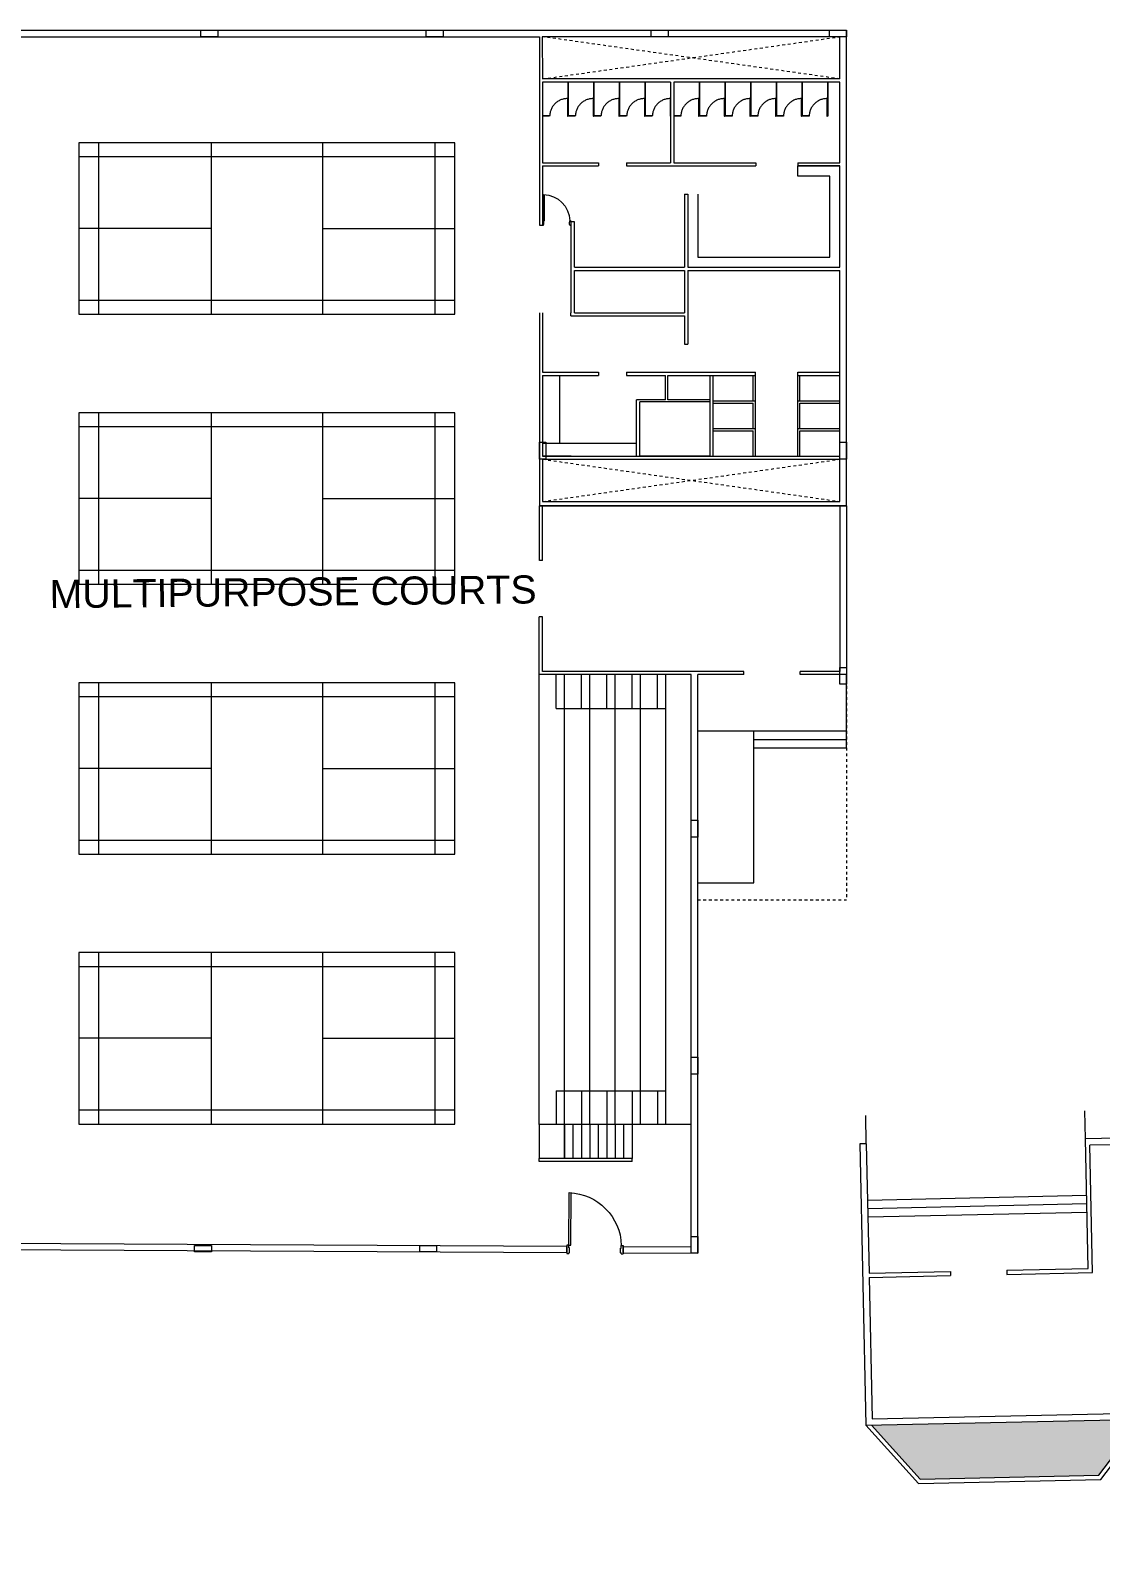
# Model space of a CAD drawing. Header units: inches. Extents: x 2 to 186, y 1 to 125.
# Drawn here: x 105.4 to 143.4, y 71.2 to 124.9 of the extents above; entities that cross this region are included whole.
import ezdxf

# ---------------------------------------------------------------- set-up
doc = ezdxf.new("R2010")
doc.units = ezdxf.units.IN
doc.header["$MEASUREMENT"] = 0
doc.linetypes.add('DASHED2', pattern=[9.525, 6.35, -3.175])
for name, color, linetype, lineweight in [('M_ABOVE', 252, 'DASHED2', 9), ('M_COL', 250, 'Continuous', 20), ('M_ELEV 2', 251, 'Continuous', 15), ('M_ROADS', 251, 'Continuous', 18), ('M_TEXT', 250, 'Continuous', 0), ('M_WALLS', 251, 'Continuous', 15)]:
    doc.layers.add(name, color=color, linetype=linetype, lineweight=lineweight)
doc.layers.add('M_FURNITURE', color=250, linetype='Continuous', lineweight=5, transparency=0.1)
doc.styles.get("Standard").update_dxf_attribs({"font": 'arial.ttf'})

msp = doc.modelspace()

# ---------------------------------------------------------------- hatches: boundary and pattern name
at = {"true_color": 0xafd9aa, "transparency": 33554572}
h = msp.add_hatch(color=9, dxfattribs=at)
h.dxf.hatch_style = 1
h.paths.add_polyline_path([(144.866, 75.571), (135.276, 75.363), (137.009, 73.445), (143.351, 73.583)])
h = msp.add_hatch(color=9, dxfattribs=at)
h.dxf.hatch_style = 1
h.paths.add_polyline_path([(139.086, 75.445), (135.276, 75.363), (137.009, 73.445), (138.149, 73.47)])

# ---------------------------------------------------------------- linework, layer by layer
at = {"layer": 'M_ABOVE', "ltscale": 0.00025}
for p, q in [((123.589, 123.183), (134.154, 124.683)), ((134.153, 123.183), (123.589, 124.683)), ((123.589, 108.174), (134.153, 109.674)), ((123.589, 109.674), (134.153, 108.174)), ((134.383, 102.024), (134.383, 94.024)), ((129.098, 94.024), (134.383, 94.024))]:
    msp.add_line(p, q, dxfattribs=at)
at = {"layer": 'M_ABOVE'}
for centre in [(124.467, 121.856), (125.379, 121.856), (126.291, 121.856), (127.203, 121.856), (128.115, 121.856), (129.13, 121.856), (130.042, 121.856), (130.954, 121.856), (131.866, 121.856), (132.778, 121.856), (133.69, 121.856)]:
    msp.add_arc(centre, 0.628, 89.8329, 180.0123, dxfattribs=at)
at = {"layer": 'M_COL'}
for points in [[(111.449, 124.682), (111.449, 124.912), (112.049, 124.912), (112.049, 124.682)], [(119.449, 124.681), (119.449, 124.911), (120.049, 124.911), (120.049, 124.681)], [(127.449, 124.682), (127.449, 124.912), (128.049, 124.912), (128.049, 124.682)], [(133.784, 124.682), (133.784, 124.912), (134.384, 124.912), (134.384, 124.682)], [(123.704, 109.681), (123.474, 109.681), (123.474, 110.281), (123.704, 110.281)], [(134.383, 109.681), (134.153, 109.681), (134.153, 110.281), (134.383, 110.281)], [(134.383, 101.681), (134.153, 101.681), (134.153, 102.281), (134.383, 102.281)], [(129.098, 96.251), (128.868, 96.251), (128.868, 96.851), (129.098, 96.851)], [(129.098, 87.831), (128.868, 87.831), (128.868, 88.431), (129.098, 88.431)], [(111.223, 81.517), (111.223, 81.747), (111.823, 81.747), (111.823, 81.517)], [(119.223, 81.516), (119.223, 81.746), (119.823, 81.746), (119.823, 81.516)], [(129.098, 81.468), (128.868, 81.468), (128.868, 82.068), (129.098, 82.068)]]:
    msp.add_lwpolyline(points, close=True, dxfattribs=at)
at = {"layer": 'M_ELEV 2'}
for p, q in [((120.474, 120.912), (107.114, 120.912)), ((107.114, 120.912), (107.114, 114.824)), ((107.814, 120.912), (107.814, 114.824)), ((111.814, 120.912), (111.814, 114.824)), ((115.774, 114.824), (115.774, 120.912)), ((119.774, 114.824), (119.774, 120.912)), ((120.474, 114.824), (120.474, 120.912)), ((120.474, 120.412), (107.114, 120.412)), ((132.653, 119.733), (132.653, 120.093)), ((111.814, 117.868), (107.114, 117.868)), ((115.774, 117.868), (120.474, 117.868)), ((107.114, 115.324), (120.474, 115.324)), ((107.114, 114.824), (120.474, 114.824)), ((107.114, 111.324), (107.113, 105.236)), ((120.474, 111.324), (107.114, 111.324)), ((107.814, 111.324), (107.813, 105.236)), ((111.814, 111.324), (111.813, 105.236)), ((115.774, 105.236), (115.774, 111.324)), ((119.774, 105.236), (119.774, 111.324)), ((120.474, 105.236), (120.474, 111.324)), ((120.474, 110.824), (107.114, 110.824)), ((111.814, 108.28), (107.114, 108.28)), ((115.774, 108.28), (120.474, 108.28)), ((107.113, 105.736), (120.474, 105.736)), ((107.113, 105.236), (120.474, 105.236)), ((120.474, 101.736), (107.113, 101.736)), ((107.113, 101.736), (107.113, 95.648)), ((107.813, 101.736), (107.813, 95.648)), ((111.813, 101.736), (111.813, 95.648)), ((115.774, 95.648), (115.774, 101.736)), ((119.774, 95.648), (119.774, 101.736)), ((120.474, 95.648), (120.474, 101.736)), ((123.468, 86.039), (123.468, 102.024)), ((124.068, 100.824), (124.068, 102.024)), ((124.368, 84.839), (124.368, 102.024)), ((124.968, 100.824), (124.968, 102.024)), ((125.268, 86.039), (125.268, 102.024)), ((125.868, 100.824), (125.868, 102.024)), ((126.168, 86.039), (126.168, 102.024)), ((126.768, 100.824), (126.768, 102.024)), ((127.068, 86.039), (127.068, 102.024)), ((127.668, 100.824), (127.668, 102.024)), ((127.968, 86.039), (127.968, 102.024)), ((130.741, 102.024), (130.741, 102.139)), ((134.383, 99.424), (134.383, 102.024)), ((120.474, 101.236), (107.113, 101.236)), ((124.068, 100.824), (127.968, 100.824)), ((129.098, 100.024), (134.383, 100.024)), ((131.098, 94.624), (131.098, 100.024)), ((131.098, 99.724), (134.383, 99.724)), ((131.098, 99.424), (134.383, 99.424)), ((111.813, 98.692), (107.113, 98.692)), ((115.774, 98.692), (120.474, 98.692)), ((107.113, 96.148), (120.474, 96.148)), ((107.113, 95.648), (120.474, 95.648)), ((129.098, 94.624), (131.098, 94.624)), ((120.474, 92.148), (107.113, 92.148)), ((107.113, 92.148), (107.113, 86.06)), ((107.813, 92.148), (107.813, 86.06)), ((111.813, 92.148), (111.813, 86.06)), ((115.774, 86.06), (115.774, 92.148)), ((119.774, 86.06), (119.774, 92.148)), ((120.474, 86.06), (120.474, 92.148)), ((120.474, 91.648), (107.113, 91.648)), ((111.813, 89.104), (107.113, 89.104)), ((115.774, 89.104), (120.474, 89.104)), ((124.068, 87.239), (127.968, 87.239)), ((124.068, 87.239), (124.068, 86.039)), ((124.968, 87.239), (124.968, 86.039)), ((125.868, 87.239), (125.868, 86.039)), ((126.768, 87.239), (126.768, 86.039)), ((127.668, 87.239), (127.668, 86.039)), ((107.113, 86.56), (120.474, 86.56)), ((107.113, 86.06), (120.474, 86.06)), ((128.868, 86.039), (123.468, 86.039)), ((123.468, 86.039), (123.468, 84.839)), ((124.368, 86.039), (124.368, 84.839)), ((124.668, 86.039), (124.668, 84.839)), ((124.968, 86.039), (124.968, 84.839)), ((125.268, 86.039), (125.268, 84.839)), ((125.568, 86.039), (125.568, 84.839)), ((125.868, 86.039), (125.868, 84.839)), ((126.168, 86.039), (126.168, 84.839)), ((126.468, 86.039), (126.468, 84.839)), ((126.768, 86.039), (126.768, 84.839)), ((135.09, 85.361), (135.068, 86.361)), ((142.877, 85.53), (142.855, 86.53)), ((126.768, 84.839), (123.468, 84.839)), ((123.468, 84.724), (123.468, 84.839)), ((126.768, 84.724), (123.468, 84.724)), ((126.768, 84.724), (126.768, 84.839)), ((135.133, 83.361), (142.92, 83.531)), ((135.14, 83.061), (142.927, 83.231)), ((135.146, 82.762), (142.933, 82.931))]:
    msp.add_line(p, q, dxfattribs=at)
msp.add_lwpolyline([(129.105, 119.093), (129.105, 116.853), (133.793, 116.853), (133.793, 119.733), (132.653, 119.733)], dxfattribs=at)
at = {"layer": 'M_FURNITURE'}
for p, q in [((124.489, 123.068), (124.489, 121.856)), ((124.501, 123.068), (124.501, 121.856)), ((125.401, 123.068), (125.401, 121.856)), ((125.413, 123.068), (125.413, 121.856)), ((126.313, 123.068), (126.313, 121.856)), ((126.325, 123.068), (126.325, 121.856)), ((127.225, 123.068), (127.225, 121.856)), ((127.237, 123.068), (127.237, 121.856)), ((129.152, 123.068), (129.152, 121.856)), ((129.164, 123.068), (129.164, 121.856)), ((130.064, 123.068), (130.064, 121.856)), ((130.076, 123.068), (130.076, 121.856)), ((130.976, 123.068), (130.976, 121.856)), ((130.988, 123.068), (130.988, 121.856)), ((131.888, 123.068), (131.888, 121.856)), ((131.9, 123.068), (131.9, 121.856)), ((132.8, 123.068), (132.8, 121.856)), ((132.812, 123.068), (132.812, 121.856)), ((133.712, 123.068), (133.712, 121.856)), ((133.724, 123.068), (133.724, 121.856)), ((124.469, 122.484), (124.467, 121.856)), ((124.481, 122.484), (124.469, 122.484)), ((124.479, 121.856), (124.481, 122.484)), ((125.381, 122.484), (125.379, 121.856)), ((125.393, 122.484), (125.381, 122.484)), ((125.391, 121.856), (125.393, 122.484)), ((126.293, 122.484), (126.291, 121.856)), ((126.305, 122.484), (126.293, 122.484)), ((126.303, 121.856), (126.305, 122.484)), ((127.205, 122.484), (127.203, 121.856)), ((127.217, 122.484), (127.205, 122.484)), ((127.215, 121.856), (127.217, 122.484)), ((128.117, 122.484), (128.115, 121.856)), ((128.129, 122.484), (128.117, 122.484)), ((128.127, 121.856), (128.129, 122.484)), ((129.132, 122.484), (129.13, 121.856)), ((129.144, 122.484), (129.132, 122.484)), ((129.142, 121.856), (129.144, 122.484)), ((130.044, 122.484), (130.042, 121.856)), ((130.056, 122.484), (130.044, 122.484)), ((130.054, 121.856), (130.056, 122.484)), ((130.956, 122.484), (130.954, 121.856)), ((130.968, 122.484), (130.956, 122.484)), ((130.966, 121.856), (130.968, 122.484)), ((131.868, 122.484), (131.866, 121.856)), ((131.88, 122.484), (131.868, 122.484)), ((131.878, 121.856), (131.88, 122.484)), ((132.78, 122.484), (132.778, 121.856)), ((132.792, 122.484), (132.78, 122.484)), ((132.79, 121.856), (132.792, 122.484)), ((133.692, 122.484), (133.69, 121.856)), ((133.704, 122.484), (133.692, 122.484)), ((133.702, 121.856), (133.704, 122.484)), ((123.839, 121.868), (123.589, 121.868)), ((123.839, 121.856), (123.589, 121.856)), ((124.751, 121.868), (124.467, 121.868)), ((124.467, 121.856), (124.479, 121.856)), ((124.489, 121.856), (124.479, 121.856)), ((124.751, 121.856), (124.489, 121.856)), ((125.663, 121.868), (125.379, 121.868)), ((125.379, 121.856), (125.391, 121.856)), ((125.401, 121.856), (125.391, 121.856)), ((125.663, 121.856), (125.401, 121.856)), ((126.575, 121.868), (126.291, 121.868)), ((126.291, 121.856), (126.303, 121.856)), ((126.313, 121.856), (126.303, 121.856)), ((126.575, 121.856), (126.313, 121.856)), ((127.487, 121.868), (127.203, 121.868)), ((127.203, 121.856), (127.215, 121.856)), ((127.225, 121.856), (127.215, 121.856)), ((127.487, 121.856), (127.225, 121.856)), ((128.115, 121.856), (128.127, 121.856)), ((128.137, 121.856), (128.127, 121.856)), ((128.502, 121.868), (128.252, 121.868)), ((128.502, 121.856), (128.252, 121.856)), ((129.414, 121.868), (129.13, 121.868)), ((129.13, 121.856), (129.142, 121.856)), ((129.152, 121.856), (129.142, 121.856)), ((129.414, 121.856), (129.152, 121.856)), ((130.326, 121.868), (130.042, 121.868)), ((130.042, 121.856), (130.054, 121.856)), ((130.326, 121.856), (130.05, 121.856)), ((130.064, 121.856), (130.054, 121.856)), ((131.238, 121.868), (130.954, 121.868)), ((130.954, 121.856), (130.966, 121.856)), ((130.976, 121.856), (130.966, 121.856)), ((131.238, 121.856), (130.976, 121.856)), ((132.15, 121.868), (131.866, 121.868)), ((131.866, 121.856), (131.878, 121.856)), ((131.888, 121.856), (131.878, 121.856)), ((132.15, 121.856), (131.888, 121.856)), ((133.062, 121.868), (132.778, 121.868)), ((132.778, 121.856), (132.79, 121.856)), ((132.8, 121.856), (132.79, 121.856)), ((133.062, 121.856), (132.8, 121.856)), ((133.69, 121.856), (133.702, 121.856)), ((133.724, 121.868), (133.702, 121.868)), ((133.712, 121.856), (133.702, 121.856)), ((133.724, 121.856), (133.712, 121.856)), ((123.661, 118.144), (123.661, 119.076)), ((123.589, 118.144), (123.589, 117.994)), ((123.623, 118.144), (123.589, 118.144)), ((123.589, 117.994), (123.623, 117.994)), ((123.623, 118.096), (123.623, 118.144)), ((123.637, 118.096), (123.623, 118.096)), ((123.623, 117.994), (123.623, 118.01)), ((123.623, 118.01), (123.637, 118.01)), ((123.637, 118.01), (123.637, 118.096)), ((124.555, 117.994), (124.589, 117.994)), ((124.596, 81.756), (124.606, 83.62)), ((124.452, 81.757), (124.451, 81.457)), ((124.52, 81.757), (124.452, 81.757)), ((124.519, 81.661), (124.52, 81.757)), ((124.451, 81.457), (124.518, 81.457)), ((124.518, 81.457), (124.518, 81.489)), ((124.518, 81.489), (124.547, 81.488)), ((124.548, 81.66), (124.519, 81.661)), ((124.547, 81.488), (124.548, 81.66)), ((126.384, 81.447), (126.451, 81.447))]:
    msp.add_line(p, q, dxfattribs=at)
for points in [[(123.623, 118.144), (123.623, 119.077, -0.396451), (124.555, 118.144, -0.396451)], [(124.52, 81.757), (124.529, 83.622, -0.396451), (126.385, 81.747, -0.396451)]]:
    msp.add_lwpolyline(points, format="xyb", dxfattribs=at)
for points in [[(123.623, 118.144), (123.661, 118.144)], [(124.555, 117.994), (124.555, 118.01), (124.541, 118.01), (124.541, 118.096), (124.555, 118.096), (124.555, 118.144), (124.589, 118.144), (124.589, 117.994)], [(124.52, 81.757), (124.596, 81.756)], [(126.384, 81.447), (126.384, 81.479), (126.355, 81.479), (126.356, 81.651), (126.385, 81.651), (126.385, 81.747), (126.452, 81.747), (126.451, 81.447)]]:
    msp.add_lwpolyline(points, dxfattribs=at)
at = {"layer": 'M_ROADS'}
for points in [[(135.077, 75.358), (136.944, 73.293), (143.427, 73.434), (145.058, 75.575)], [(135.276, 75.363), (137.009, 73.445), (143.351, 73.583), (144.866, 75.571)]]:
    msp.add_lwpolyline(points, dxfattribs=at)
at = {"layer": 'M_WALLS'}
for p, q in [((103.449, 124.912), (134.384, 124.912)), ((134.383, 108.024), (134.384, 124.798)), ((134.384, 124.798), (134.384, 124.912)), ((103.679, 124.682), (123.474, 124.682)), ((123.474, 124.682), (123.474, 117.994)), ((123.573, 124.683), (123.589, 123.183)), ((134.154, 124.683), (123.573, 124.683)), ((134.153, 123.183), (134.154, 124.683)), ((134.153, 123.183), (123.589, 123.183)), ((123.589, 123.068), (123.589, 120.208)), ((128.137, 123.068), (123.589, 123.068)), ((128.137, 123.068), (128.137, 120.208)), ((128.252, 123.068), (128.252, 120.208)), ((134.153, 123.068), (128.252, 123.068)), ((134.153, 120.208), (134.153, 123.068)), ((128.137, 121.868), (128.115, 121.868)), ((123.589, 120.208), (125.573, 120.208)), ((123.589, 120.093), (123.589, 117.994)), ((123.589, 120.093), (125.573, 120.093)), ((125.573, 120.208), (125.573, 120.093)), ((126.573, 120.208), (128.137, 120.208)), ((126.573, 120.208), (126.573, 120.093)), ((126.573, 120.093), (131.165, 120.093)), ((128.252, 120.208), (131.165, 120.208)), ((128.745, 120.093), (131.153, 120.093)), ((131.165, 120.208), (131.165, 120.093)), ((132.653, 120.208), (134.153, 120.208)), ((132.653, 120.208), (134.153, 120.208)), ((132.653, 120.208), (132.653, 120.093)), ((132.653, 120.093), (134.153, 120.093)), ((128.63, 119.093), (128.63, 116.493)), ((128.63, 119.093), (128.745, 119.093)), ((123.474, 117.994), (123.589, 117.994)), ((124.723, 118.109), (124.589, 118.109)), ((124.589, 117.994), (124.608, 117.994)), ((124.608, 114.879), (124.608, 117.994)), ((124.723, 116.493), (124.723, 118.109)), ((124.723, 116.493), (128.63, 116.493)), ((124.723, 114.879), (124.723, 116.378)), ((124.723, 116.378), (128.63, 116.378)), ((128.63, 116.378), (128.63, 114.879)), ((128.745, 116.378), (128.745, 113.764)), ((128.745, 116.378), (134.153, 116.378)), ((134.153, 109.789), (134.153, 116.378)), ((123.474, 114.879), (123.474, 108.024)), ((123.589, 114.879), (123.589, 112.764)), ((124.589, 114.879), (124.608, 114.879)), ((124.589, 114.764), (124.589, 114.879)), ((124.589, 114.764), (128.63, 114.764)), ((124.723, 114.879), (128.63, 114.879)), ((128.63, 114.764), (128.63, 113.764)), ((128.63, 113.764), (128.745, 113.764)), ((123.589, 112.764), (125.573, 112.764)), ((123.589, 112.649), (125.573, 112.649)), ((123.589, 112.649), (123.589, 109.789)), ((124.189, 112.649), (124.189, 110.239)), ((125.573, 112.764), (125.573, 112.649)), ((126.573, 112.764), (131.153, 112.764)), ((126.573, 112.764), (126.573, 112.649)), ((126.573, 112.649), (127.958, 112.649)), ((126.923, 112.764), (127.038, 112.764)), ((126.923, 112.649), (127.038, 112.649)), ((127.958, 111.789), (127.958, 112.649)), ((128.038, 112.649), (131.153, 112.649)), ((128.038, 111.789), (128.038, 112.649)), ((129.538, 109.789), (129.538, 112.649)), ((129.653, 109.789), (129.653, 112.649)), ((131.073, 111.749), (131.073, 112.649)), ((131.153, 109.789), (131.153, 112.764)), ((132.653, 112.764), (134.153, 112.764)), ((132.653, 109.789), (132.653, 112.764)), ((132.653, 112.649), (134.153, 112.649)), ((132.733, 111.749), (132.733, 112.649)), ((126.923, 109.789), (126.923, 111.789)), ((127.958, 111.789), (126.923, 111.789)), ((127.038, 109.789), (127.038, 111.709)), ((129.538, 111.709), (127.038, 111.709)), ((129.538, 111.789), (128.038, 111.789)), ((129.653, 111.749), (131.153, 111.749)), ((129.653, 111.669), (131.073, 111.669)), ((131.073, 110.769), (131.073, 111.669)), ((132.653, 111.749), (134.153, 111.749)), ((132.733, 111.669), (134.153, 111.669)), ((132.733, 110.769), (132.733, 111.669)), ((129.653, 110.769), (131.153, 110.769)), ((132.653, 110.769), (134.153, 110.769)), ((126.923, 110.239), (123.589, 110.239)), ((129.653, 110.689), (131.073, 110.689)), ((131.073, 109.789), (131.073, 110.689)), ((132.733, 110.689), (134.153, 110.689)), ((132.733, 109.789), (132.733, 110.689)), ((123.589, 109.789), (134.153, 109.789)), ((124.608, 109.789), (123.589, 109.789)), ((123.589, 109.674), (134.153, 109.674)), ((123.589, 109.674), (123.589, 108.174)), ((129.538, 109.789), (127.038, 109.789)), ((134.153, 108.174), (134.153, 109.674)), ((123.589, 108.174), (134.153, 108.174)), ((123.474, 108.024), (134.383, 108.024)), ((123.474, 106.081), (123.474, 108.024)), ((134.383, 108.024), (123.474, 108.024)), ((123.589, 106.081), (123.589, 108.024)), ((134.153, 108.024), (134.153, 102.139)), ((134.383, 108.024), (134.383, 102.024)), ((123.589, 106.081), (123.474, 106.081)), ((123.589, 106.081), (123.474, 106.081)), ((123.589, 104.081), (123.468, 104.081)), ((123.468, 102.024), (123.468, 104.081)), ((123.589, 102.139), (123.589, 104.081)), ((128.868, 102.024), (123.468, 102.024)), ((130.741, 102.139), (123.589, 102.139)), ((128.868, 81.699), (128.868, 102.024)), ((129.098, 81.468), (129.098, 102.024)), ((130.741, 102.024), (129.098, 102.024)), ((130.741, 102.024), (130.741, 102.139)), ((134.153, 102.139), (132.741, 102.139)), ((132.741, 102.024), (132.741, 102.139)), ((134.383, 102.024), (132.741, 102.024)), ((162.447, 85.956), (142.877, 85.53)), ((142.977, 80.931), (142.877, 85.53)), ((162.404, 85.725), (143.032, 85.304)), ((135.09, 85.361), (134.86, 85.356)), ((134.86, 85.356), (135.077, 75.358)), ((135.09, 85.361), (135.19, 80.762)), ((143.13, 80.785), (143.032, 85.304)), ((103.678, 81.831), (124.452, 81.722)), ((124.451, 81.492), (124.452, 81.722)), ((103.448, 81.602), (124.451, 81.492)), ((126.451, 81.482), (126.452, 81.712)), ((126.451, 81.482), (129.098, 81.468)), ((126.452, 81.712), (128.868, 81.699)), ((135.19, 80.762), (138.084, 80.825)), ((135.193, 80.612), (138.087, 80.675)), ((138.084, 80.825), (138.087, 80.675)), ((140.083, 80.868), (142.977, 80.931)), ((140.083, 80.868), (140.086, 80.718)), ((140.086, 80.718), (143.13, 80.785)), ((135.193, 80.612), (135.302, 75.593)), ((135.302, 75.593), (160.611, 76.143))]:
    msp.add_line(p, q, dxfattribs=at)
for points in [[(128.745, 119.093), (128.745, 116.493), (134.153, 116.493), (134.153, 120.093), (132.653, 120.093)], [(135.077, 75.358), (160.568, 75.912), (172.095, 71.151)]]:
    msp.add_lwpolyline(points, dxfattribs=at)

# ---------------------------------------------------------------- texts
at = {"layer": 'M_TEXT', "insert": (106.064, 105.384), "char_height": 2.5, "attachment_point": 1, "rotation": 0.5596}
msp.add_mtext_dynamic_manual_height_columns('{\\H0.4x;MULTIPURPOSE COURTS}  ', width=18.16185, gutter_width=12.5, heights=[0], dxfattribs=at)

doc.saveas('drawing.dxf')
